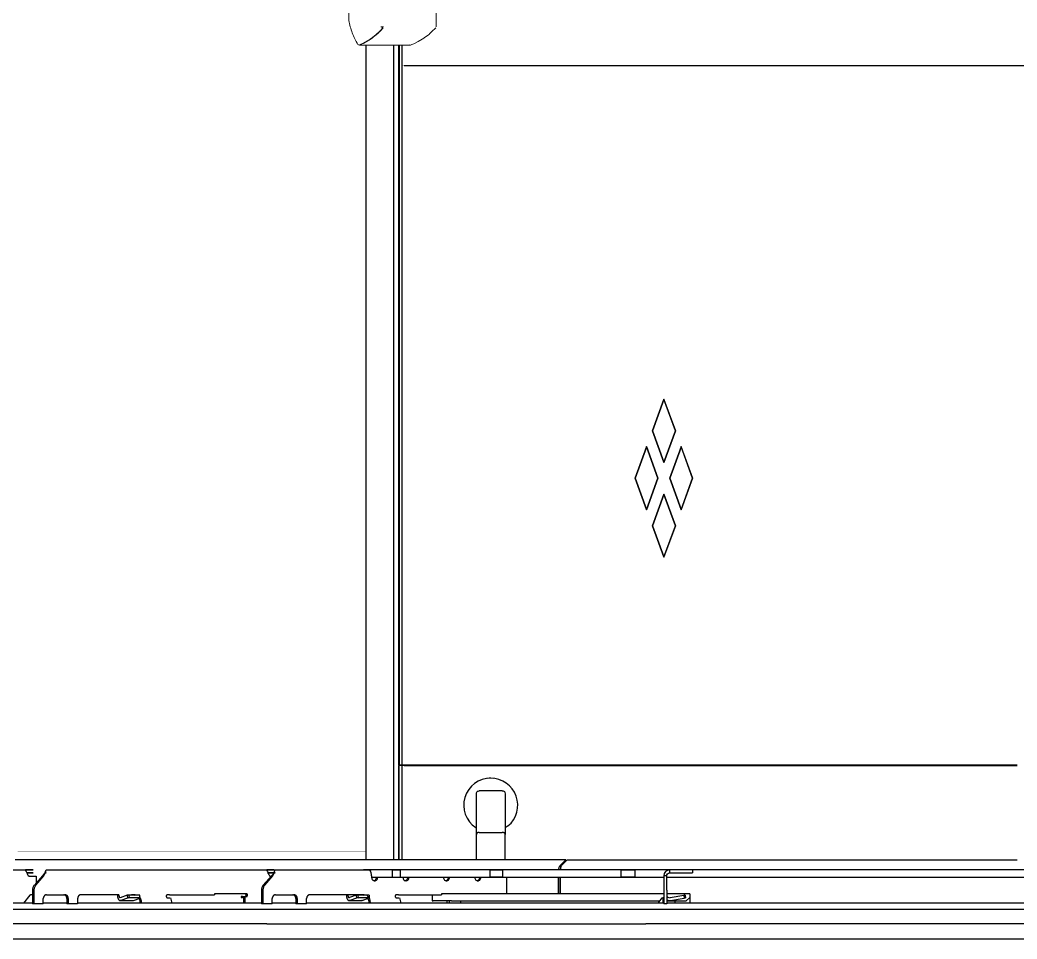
# Model space of a CAD drawing. Header units: millimetres. Extents: x -187347 to 135007, y -6415 to 292048.
# Drawn here: x -43192 to -41808, y 8772 to 10049 of the extents above; entities that cross this region are included whole.
import ezdxf

# ---------------------------------------------------------------- set-up
doc = ezdxf.new("R2010")
doc.units = ezdxf.units.MM
doc.header["$LTSCALE"] = 100
doc.layers.get('0').update_dxf_attribs({"lineweight": 18})
doc.layers.add('A-ANNO-DIMS', color=211, linetype='Continuous', lineweight=5)
doc.layers.add('Layout Cabinplant', color=30, linetype='Continuous')

# ---------------------------------------------------------------- blocks, each defined once
blk = doc.blocks.new('CP_Giblet area_New')
at = {"color": 0, "linetype": 'Continuous'}
for p, q in [((149.1, -119.9), (1146.4, -119.9)), ((1146.4, -119.9), (1586.5, -119.9)), ((1586.5, -119.9), (3444.7, -119.9)), ((149.1, -140.9), (1146.4, -140.9)), ((1672.3, -140.9), (1146.4, -140.9)), ((1672.3, -140.9), (2337.4, -140.9)), ((149.1, -160.9), (1146.4, -160.9)), ((1146.4, -160.9), (1672.3, -160.9)), ((1672.3, -160.9), (2337.4, -160.9)), ((349.1, -169.9), (1117.4, -169.9)), ((1085.4, -177.9), (1085.4, -169.9)), ((1090.4, -172.9), (1085.4, -177.9)), ((1085.4, -182.9), (1085.4, -177.9)), ((1095.4, -172.9), (1090.4, -172.9)), ((1093.1, -176.9), (1091.2, -177.2)), ((1091.2, -177.2), (1093.1, -176.9)), ((1091.9, -181.1), (1091.2, -177.2)), ((1091.2, -177.2), (1091.9, -181.1)), ((1112, -173.5), (1093.1, -176.9)), ((1093.8, -180.8), (1093.1, -176.9)), ((1112.7, -177.5), (1093.8, -180.8)), ((1117.4, -172.9), (1095.4, -172.9)), ((1105.4, -169.9), (1105.4, -172.9)), ((1115.2, -173.6), (1117.4, -174.6)), ((1115.2, -173.6), (1117.4, -174.6)), ((1117.4, -168.9), (1121.4, -168.9)), ((1117.4, -187.9), (1117.4, -168.9)), ((1121, -177.4), (1122.6, -177.4)), ((1121.4, -187.9), (1121.4, -168.9)), ((1121.4, -169.9), (1146.4, -169.9)), ((1121.4, -176.8), (1122.6, -175.1)), ((1122.6, -177.4), (1122.6, -169.9)), ((1123.8, -177.4), (1122.6, -177.4)), ((1129.1, -169.9), (1123.8, -177.4)), ((1146.4, -172.9), (1127, -172.9)), ((1146.4, -169.9), (1542.4, -169.9)), ((1416, -172.9), (1146.4, -172.9)), ((1403.2, -169.9), (1403.2, -172.9)), ((1416, -172.9), (1441.5, -172.9)), ((1419.2, -172.9), (1419.2, -169.9)), ((1421.9, -169.9), (1421.9, -172.9)), ((1442.9, -172.9), (1441.5, -172.9)), ((1442.9, -181.4), (1442.9, -172.9)), ((1488.4, -177.4), (1486.5, -169.9)), ((1492.6, -177.4), (1489.3, -177.4)), ((1528.7, -169.9), (1528.7, -171.4)), ((1539.9, -173.5), (1530.2, -177.2)), ((1530.5, -181), (1530.2, -177.2)), ((1530.7, -171.4), (1530.7, -169.9)), ((1530.8, -172.6), (1530.7, -171.4)), ((1532, -176.3), (1530.8, -172.6)), ((1531.2, -177.2), (1545.2, -177.2)), ((1539.9, -173.5), (1540.6, -173.4)), ((1558.1, -173.4), (1540.6, -173.4)), ((1542.4, -169.9), (1617.2, -169.9)), ((1548, -177.5), (1545.2, -177.2)), ((1545.2, -177.2), (1545.6, -181.1)), ((1547.9, -176.9), (1557.4, -173.5)), ((1548.3, -180.8), (1547.9, -176.9)), ((1548.3, -180.8), (1557.7, -177.5)), ((1557.4, -173.5), (1558.1, -173.4)), ((1617.2, -168.9), (1617.2, -176.4)), ((1617.2, -168.9), (1630.2, -168.9)), ((1630.2, -176.4), (1630.2, -168.9)), ((1630.2, -168.9), (1632.2, -168.9)), ((1632.2, -176.4), (1630.2, -176.4)), ((1632.2, -176.4), (1632.2, -168.9)), ((1632.2, -169.9), (1664.9, -169.9)), ((1664.9, -168.9), (1677.8, -168.9)), ((1664.9, -168.9), (1664.9, -176.4)), ((1677.8, -187.9), (1677.8, -168.9)), ((1677.8, -168.9), (1679.8, -168.9)), ((1679.8, -187.9), (1679.8, -168.9)), ((1679.8, -169.9), (1935, -169.9)), ((1706.1, -178.9), (1700.9, -178.9)), ((1702.6, -169.9), (1702.6, -177.9)), ((1702.6, -177.9), (1706.1, -177.9)), ((1704.6, -177.9), (1704.6, -169.9)), ((1708.1, -177.9), (1706.1, -177.9)), ((1706.1, -177.9), (1706.1, -178.9)), ((1706.1, -178.9), (1708.1, -178.9)), ((1708.1, -178.9), (1708.1, -177.9)), ((1806.3, -177.4), (1804.3, -169.9)), ((1810.4, -177.4), (1807.1, -177.4)), ((1846.5, -169.9), (1846.5, -171.4)), ((1846.5, -171.4), (1848.5, -171.4)), ((1857.7, -173.5), (1848.2, -176.9)), ((1848.2, -176.9), (1848.6, -180.8)), ((1848.5, -171.4), (1848.5, -169.9)), ((1848.6, -172.6), (1848.5, -171.4)), ((1849.8, -176.3), (1848.6, -172.6)), ((1849.3, -181.1), (1849, -177.2)), ((1849, -177.2), (1863, -177.2)), ((1858.4, -173.4), (1857.7, -173.5)), ((1875.9, -173.4), (1858.4, -173.4)), ((1859.2, -173.6), (1858.4, -173.4)), ((1863, -177.2), (1865.8, -177.4)), ((1863, -177.2), (1863.4, -181.1)), ((1865.7, -176.9), (1875.2, -173.5)), ((1866.1, -180.8), (1865.7, -176.9)), ((1866.1, -180.8), (1875.9, -177.4)), ((1875.2, -173.5), (1875.9, -173.4)), ((1935, -168.9), (1948, -168.9)), ((1935, -176.4), (1935, -168.9)), ((1948, -176.4), (1948, -168.9)), ((1948, -168.9), (1950, -168.9)), ((1950, -176.4), (1950, -168.9)), ((1950, -169.9), (1982.7, -169.9)), ((1982.7, -168.9), (1982.7, -176.4)), ((1982.7, -168.9), (1995.7, -168.9)), ((1995.7, -168.9), (1997.7, -168.9)), ((1995.7, -187.9), (1995.7, -168.9)), ((1997.7, -187.9), (1997.7, -168.9)), ((1997.7, -169.9), (2269.8, -169.9)), ((2001.4, -180.8), (2010.3, -169.9)), ((1085.4, -182.9), (1095.4, -182.9)), ((1093.8, -180.8), (1091.9, -181.1)), ((1091.9, -181.1), (1093.8, -180.8)), ((1095.4, -182.9), (1117.4, -182.9)), ((1117.4, -187.9), (1117.4, -195)), ((1121.4, -182.9), (1146.4, -182.9)), ((1121.4, -195), (1121.4, -187.9)), ((1146.4, -182.9), (1416, -182.9)), ((1264.6, -182.9), (1264.6, -205.9)), ((1265.2, -182.9), (1265.2, -205.9)), ((1267.8, -205.9), (1267.8, -182.9)), ((1339.7, -205.9), (1339.7, -182.9)), ((1416, -182.9), (1428.5, -182.9)), ((1428.5, -182.9), (1429.8, -182.9)), ((1429.8, -182.9), (1429.8, -181.4)), ((1489.7, -181.4), (1429.8, -181.4)), ((1489.7, -181.4), (1492.6, -181.4)), ((1531.2, -181.1), (1545.6, -181.1)), ((1536.4, -181.1), (1537.4, -181.4)), ((1537.4, -181.4), (1542.6, -181.4)), ((1539.4, -181.4), (1538.4, -181.1)), ((1542.6, -181.4), (1560.1, -181.4)), ((1562.1, -181.4), (1560.1, -181.4)), ((1560.1, -181.4), (1612.9, -181.4)), ((1562.1, -181.4), (1612.9, -181.4)), ((1660.5, -181.4), (1634.5, -181.4)), ((1700.9, -182.9), (1745, -182.9)), ((1807.6, -181.4), (1745, -181.4)), ((1745, -182.9), (1745, -181.4)), ((1807.6, -181.4), (1810.4, -181.4)), ((1849.3, -180.6), (1848.6, -180.8)), ((1849.3, -181.1), (1863.4, -181.1)), ((1854.2, -181.1), (1855.2, -181.4)), ((1855.2, -181.4), (1860.4, -181.4)), ((1857.2, -181.4), (1856.2, -181.1)), ((1877.9, -181.4), (1930.7, -181.4)), ((1879.9, -181.4), (1877.9, -181.4)), ((1879.9, -181.4), (1930.7, -181.4)), ((1978.3, -181.4), (1952.4, -181.4)), ((1997.7, -181.4), (2000.2, -181.4)), ((1117.4, -205.9), (349.1, -205.9)), ((1117.4, -195), (1117.4, -207.9)), ((1121.4, -207.9), (1121.4, -195)), ((1146.4, -205.9), (1121.4, -205.9)), ((1161.1, -205.9), (1146.4, -205.9)), ((1161.1, -205.9), (1176.2, -205.9)), ((1181.1, -205.9), (1161.1, -205.9)), ((1161.1, -205.9), (1161.1, -215.9)), ((1176.2, -205.9), (1181.1, -205.9)), ((1181.1, -215.9), (1181.1, -205.9)), ((1345, -205.9), (1181.1, -205.9)), ((1345, -205.9), (1345, -215.9)), ((1360, -205.9), (1345, -205.9)), ((1345, -205.9), (1345.6, -205.9)), ((1345.6, -205.9), (1360, -205.9)), ((1362.7, -205.9), (1360, -205.9)), ((1360, -205.9), (1362.7, -205.9)), ((1487, -205.9), (1362.7, -205.9)), ((1362.7, -215.9), (1362.7, -205.9)), ((1375.4, -204.6), (1375.2, -205.9)), ((1375.8, -203.4), (1375.4, -204.6)), ((1376.2, -202.8), (1375.8, -203.4)), ((1376.9, -202), (1376.2, -202.8)), ((1378, -201.3), (1376.9, -202)), ((1377.2, -205.9), (1377.3, -204.6)), ((1377.3, -204.6), (1377.7, -203.4)), ((1377.7, -203.4), (1378.1, -202.8)), ((1378.7, -201), (1378, -201.3)), ((1378.1, -202.8), (1378.8, -202)), ((1379.5, -200.9), (1378.7, -201)), ((1378.8, -202), (1380.3, -201)), ((1380.3, -201), (1379.5, -200.9)), ((1380.3, -201), (1381, -201.3)), ((1381, -201.3), (1380.3, -201)), ((1382.2, -202), (1381, -201.3)), ((1382.8, -202.8), (1382.2, -202)), ((1383.2, -203.4), (1382.8, -202.8)), ((1383.6, -204.6), (1383.2, -203.4)), ((1383.8, -205.9), (1383.6, -204.6)), ((1418.8, -204.6), (1418.6, -205.9)), ((1419.2, -203.4), (1418.8, -204.6)), ((1419.6, -202.8), (1419.2, -203.4)), ((1420.3, -202), (1419.6, -202.8)), ((1421.5, -201.3), (1420.3, -202)), ((1420.6, -205.9), (1420.8, -204.6)), ((1420.8, -204.6), (1421.2, -203.4)), ((1421.2, -203.4), (1421.6, -202.8)), ((1422.2, -201), (1421.5, -201.3)), ((1421.6, -202.8), (1422.3, -202)), ((1423, -200.9), (1422.2, -201)), ((1422.3, -202), (1423.8, -201)), ((1423.8, -201), (1423, -200.9)), ((1423.8, -201), (1424.5, -201.3)), ((1424.5, -201.3), (1423.8, -201)), ((1425.6, -202), (1424.5, -201.3)), ((1426.3, -202.8), (1425.6, -202)), ((1426.7, -203.4), (1426.3, -202.8)), ((1427.1, -204.6), (1426.7, -203.4)), ((1427.3, -205.9), (1427.1, -204.6)), ((1475.1, -204.6), (1474.9, -205.9)), ((1475.5, -203.4), (1475.1, -204.6)), ((1475.9, -202.8), (1475.5, -203.4)), ((1476.6, -202), (1475.9, -202.8)), ((1477.8, -201.3), (1476.6, -202)), ((1476.9, -205.9), (1477.1, -204.6)), ((1477.1, -204.6), (1477.5, -203.4)), ((1477.5, -203.4), (1477.9, -202.8)), ((1478.5, -201), (1477.8, -201.3)), ((1477.9, -202.8), (1478.6, -202)), ((1479.7, -201.3), (1478.5, -201)), ((1478.6, -202), (1479.7, -201.3)), ((1480.4, -201), (1479.7, -201.3)), ((1479.7, -201.3), (1480.4, -201)), ((1481.9, -202), (1480.4, -201)), ((1482.6, -202.8), (1481.9, -202)), ((1483, -203.4), (1482.6, -202.8)), ((1483.4, -204.6), (1483, -203.4)), ((1483.6, -205.9), (1483.4, -204.6)), ((1498.3, -205.9), (1487, -205.9)), ((1487, -205.9), (1487, -215.9)), ((1493.3, -205.9), (1487, -205.9)), ((1498.3, -205.9), (1493.3, -205.9)), ((1505.8, -205.9), (1498.3, -205.9)), ((1498.3, -215.9), (1498.3, -205.9)), ((1518.4, -205.9), (1505.8, -205.9)), ((1518.6, -204.6), (1518.4, -205.9)), ((1520.4, -205.9), (1518.4, -205.9)), ((1519, -203.4), (1518.6, -204.6)), ((1519.4, -202.8), (1519, -203.4)), ((1520.1, -202), (1519.4, -202.8)), ((1521.2, -201.3), (1520.1, -202)), ((1520.4, -205.9), (1520.6, -204.6)), ((1527.1, -205.9), (1520.4, -205.9)), ((1520.6, -204.6), (1521, -203.4)), ((1521, -203.4), (1521.4, -202.8)), ((1521.9, -201), (1521.2, -201.3)), ((1521.4, -202.8), (1522.1, -202)), ((1522.8, -200.9), (1521.9, -201)), ((1522.1, -202), (1522.8, -200.9)), ((1522.8, -200.9), (1524.3, -201.3)), ((1523.6, -201), (1522.8, -200.9)), ((1524.3, -201.3), (1523.6, -201)), ((1525.4, -202), (1524.3, -201.3)), ((1526.1, -202.8), (1525.4, -202)), ((1526.5, -203.4), (1526.1, -202.8)), ((1526.9, -204.6), (1526.5, -203.4)), ((1527.1, -205.9), (1526.9, -204.6)), ((1527.1, -207.9), (1527.1, -205.9)), ((1675.3, -195), (1664.1, -207.9)), ((1666.1, -207.9), (1677.3, -195)), ((1993.1, -195), (1981.9, -207.9)), ((1983.9, -207.9), (1995.1, -195)), ((1992.4, -207.1), (1992.4, -198.2)), ((2000.8, -207.1), (1992.4, -207.1)), ((341.1, -215.9), (1081.4, -215.9)), ((1084.3, -211.9), (1081.4, -211.9)), ((1081.4, -215.9), (1081.4, -211.9)), ((1081.4, -215.9), (1084.3, -215.9)), ((1113.4, -211.9), (1084.3, -211.9)), ((1084.3, -215.9), (1113.4, -215.9)), ((1115, -211.5), (1113.4, -211.9)), ((1113.4, -215.9), (1113.4, -211.9)), ((1113.4, -215.9), (1116.5, -215.4)), ((1113.4, -215.9), (1146.4, -215.9)), ((1116.2, -210.7), (1115, -211.5)), ((1117, -209.4), (1116.2, -210.7)), ((1116.5, -215.4), (1119.1, -213.6)), ((1117.4, -207.9), (1117, -209.4)), ((1117.4, -207.9), (1121.4, -207.9)), ((1119.1, -213.6), (1120.9, -211)), ((1120.9, -211), (1121.4, -207.9)), ((1146.4, -215.9), (1161.1, -215.9)), ((1176.2, -215.9), (1161.1, -215.9)), ((1161.1, -215.9), (1181.1, -215.9)), ((1181.1, -215.9), (1176.2, -215.9)), ((1181.1, -215.9), (1345, -215.9)), ((1263.9, -220.8), (1263.4, -222)), ((1264.3, -219.4), (1263.9, -220.8)), ((1264.1, -219.4), (1265.4, -222)), ((1264.4, -218.6), (1264.3, -219.4)), ((1264.5, -217.7), (1264.4, -218.6)), ((1264.6, -215.9), (1264.5, -217.7)), ((1265.2, -215.9), (1264.9, -217.9)), ((1265.4, -222), (1266.4, -220.8)), ((1266.4, -220.8), (1266.8, -220.1)), ((1266.8, -220.1), (1267.2, -219.4)), ((1267.2, -219.4), (1267.7, -217.7)), ((1267.7, -217.7), (1267.8, -215.9)), ((1345, -215.9), (1345.6, -215.9)), ((1345, -215.9), (1360, -215.9)), ((1360, -215.9), (1345.6, -215.9)), ((1360, -215.9), (1362.7, -215.9)), ((1362.7, -215.9), (1360, -215.9)), ((1362.7, -215.9), (1487, -215.9)), ((1487, -215.9), (1493.3, -215.9)), ((1498.3, -215.9), (1487, -215.9)), ((1493.3, -215.9), (1498.3, -215.9)), ((1498.3, -215.9), (1505.8, -215.9)), ((1505.8, -215.9), (1531.1, -215.9)), ((1531.1, -215.9), (1527.8, -215.9)), ((1527.8, -215.9), (1531.1, -215.9)), ((1660.9, -215.9), (1531.1, -215.9)), ((1531.1, -215.9), (1538.3, -215.9)), ((1660.9, -211.9), (1662, -211.6)), ((1661.2, -215.4), (1660.9, -215.9)), ((1661.7, -213.6), (1661.2, -215.4)), ((1662.6, -211), (1661.7, -213.6)), ((1662.2, -212.5), (1661.7, -213.6)), ((1662, -211.6), (1663.1, -210.7)), ((1662, -215.9), (1670.6, -215.9)), ((1677.6, -215.9), (1662, -215.9)), ((1662.6, -211.9), (1662.2, -212.5)), ((1670.5, -211.9), (1662.5, -211.9)), ((1662.5, -211.9), (1671.3, -211.9)), ((1664.1, -207.9), (1662.6, -211)), ((1663.1, -210.7), (1662.6, -211.9)), ((1664.5, -209.4), (1663.1, -210.7)), ((1663.1, -210.7), (1664.5, -209.4)), ((1664.1, -207.9), (1666.1, -207.9)), ((1664.5, -209.4), (1666.1, -207.9)), ((1669.7, -209.5), (1668.6, -207.9)), ((1670.5, -211.1), (1669.7, -209.5)), ((1671.7, -213.6), (1670.5, -211.1)), ((1671.3, -211.9), (1670.5, -211.9)), ((1670.6, -215.9), (1672.6, -215.9)), ((1672.6, -215.3), (1671.7, -213.6)), ((1672.6, -215.9), (1672.6, -215.3)), ((1978.7, -215.9), (1672.6, -215.9)), ((1978.7, -211.9), (1979.8, -211.6)), ((1979, -215.4), (1978.7, -215.9)), ((1979.5, -213.6), (1979, -215.4)), ((1980.4, -211), (1979.5, -213.6)), ((1979.5, -213.6), (1980, -212.6)), ((1979.8, -211.6), (1980.9, -210.7)), ((1980, -212.6), (1980.4, -211.9)), ((1981.9, -207.9), (1980.4, -211)), ((1980.4, -211.9), (1980.9, -210.7)), ((1980.9, -210.7), (1982.3, -209.5)), ((1980.9, -210.7), (1982.3, -209.5)), ((1981.9, -207.9), (1983.9, -207.9)), ((1982.3, -209.5), (1983.9, -207.9)), ((2005.7, -211.9), (1996.8, -211.9)), ((1996.8, -211.9), (2005.7, -211.9)), ((2007.4, -215.9), (1996.8, -215.9)), ((1996.8, -215.9), (2005.5, -215.9)), ((2004.5, -209.5), (2003.5, -207.9)), ((2005.3, -211.1), (2004.5, -209.5)), ((2006.5, -213.6), (2005.3, -211.1)), ((2005.5, -215.9), (2007.4, -215.9)), ((2007.4, -215.3), (2006.5, -213.6)), ((2007.4, -215.9), (2007.4, -215.3)), ((2313.6, -215.9), (2007.4, -215.9)), ((1255.7, -229.9), (631.1, -229.9)), ((1263.4, -222), (1255.7, -229.9)), ((1257.4, -229.9), (1256.8, -228.8)), ((1257.4, -229.9), (1265.4, -222)), ((1257.4, -229.9), (2021.7, -229.9)), ((1341.6, -229.9), (1341.6, -265.3)), ((1381.6, -229.9), (1381.6, -265.3)), ((1484.6, -229.9), (1484.6, -361)), ((1488.6, -229.9), (1488.6, -361)), ((1489.8, -361), (1489.8, -229.9)), ((1496.7, -1361.6), (1496.7, -229.9)), ((1496.7, -1361.6), (1496.7, -229.9)), ((1534.7, -229.9), (1534.7, -1361.6)), ((1337.6, -277.1), (1341.6, -274.5)), ((1341.6, -321.9), (1341.6, -265.3)), ((1377.6, -268.2), (1345.6, -268.2)), ((1381.6, -265.3), (1381.6, -321.9)), ((1381.6, -274.3), (1382.4, -274.7)), ((1341.9, -323.5), (1341.6, -321.9)), ((1342.2, -324.1), (1341.9, -323.5)), ((1342.7, -324.8), (1342.2, -324.1)), ((1343.4, -325.3), (1342.7, -324.8)), ((1344.4, -325.8), (1343.4, -325.3)), ((1345.6, -325.9), (1344.4, -325.8)), ((1345.6, -325.9), (1377.6, -325.9)), ((1379.1, -325.6), (1377.6, -325.9)), ((1379.8, -325.3), (1379.1, -325.6)), ((1380.4, -324.8), (1379.8, -325.3)), ((1380.9, -324.1), (1380.4, -324.8)), ((1381.4, -323.1), (1380.9, -324.1)), ((1381.6, -321.9), (1381.4, -323.1)), ((1357.2, -343.2), (1361.6, -343.4)), ((1481.9, -361), (631.1, -361)), ((1481.9, -362), (631.1, -362)), ((1294.1, -362), (1294.1, -361)), ((1298.1, -361), (1298.1, -362)), ((1380.7, -362), (1380.7, -361)), ((1384.7, -361), (1384.7, -362)), ((1400.7, -362), (1400.7, -361)), ((1481.9, -361), (1484.6, -361)), ((1484.6, -362), (1481.9, -362)), ((1484.6, -361), (1488.6, -361)), ((1488.6, -362), (1484.6, -362)), ((1484.6, -362), (1484.6, -1361.6)), ((1489.8, -361), (1488.6, -361)), ((1488.6, -362), (1489.8, -362)), ((1488.6, -1361.6), (1488.6, -362)), ((1489.8, -1361.6), (1489.8, -362)), ((1121.3, -650.2), (1105.3, -694.1)), ((1137.1, -694.1), (1121.3, -650.2)), ((1105.3, -694.1), (1121.3, -650.8)), ((1137.1, -694.1), (1121.3, -650.8)), ((1121.3, -650.8), (1137.1, -694.1)), ((1105.3, -694.1), (1121.3, -738)), ((1121.3, -738), (1105.3, -694.1)), ((1121.3, -737.5), (1105.3, -694.1)), ((1121.3, -738), (1137.1, -694.1)), ((1121.3, -737.5), (1137.1, -694.1)), ((1137.1, -694.1), (1121.3, -737.5)), ((1097.3, -716.1), (1081.5, -760)), ((1081.5, -760), (1097.3, -716.7)), ((1113.1, -760), (1097.3, -716.1)), ((1113.1, -760), (1097.3, -716.7)), ((1097.3, -716.7), (1113.1, -760)), ((1145.3, -716.1), (1129.5, -760)), ((1129.5, -760), (1145.3, -716.1)), ((1129.5, -760), (1145.3, -716.7)), ((1161, -760), (1145.3, -716.1)), ((1161, -760), (1145.3, -716.7)), ((1145.3, -716.7), (1161, -760)), ((1081.5, -760), (1097.3, -803.9)), ((1097.3, -803.3), (1081.5, -760)), ((1097.3, -803.9), (1113.1, -760)), ((1097.3, -803.3), (1113.1, -760)), ((1113.1, -760), (1097.3, -803.3)), ((1145.3, -803.9), (1129.5, -760)), ((1129.5, -760), (1145.3, -803.9)), ((1145.3, -803.3), (1129.5, -760)), ((1161, -760), (1145.3, -803.3)), ((1145.3, -803.3), (1161, -760)), ((1145.3, -803.9), (1161, -760)), ((1121.3, -782), (1105.3, -825.9)), ((1105.3, -825.9), (1121.3, -782)), ((1105.3, -825.9), (1121.3, -782.5)), ((1137.3, -825.9), (1121.3, -782)), ((1137.3, -825.9), (1121.3, -782.5)), ((1121.3, -782.5), (1137.3, -825.9)), ((1121.3, -869.2), (1105.3, -825.9)), ((1105.3, -825.9), (1121.3, -869.8)), ((1137.3, -825.9), (1121.3, -869.2)), ((1121.3, -869.2), (1137.3, -825.9)), ((1121.3, -869.8), (1137.3, -825.9)), ((1481.9, -1333.4), (542.7, -1333.4))]:
    blk.add_line(p, q, dxfattribs=at)
at = {"color": 0, "linetype": 'Continuous', "const_width": 0.5}
for points in [[(2018.1, -241.1), (1534.7, -241.1)], [(542.7, -1333.4), (1484.6, -1333.4)]]:
    blk.add_lwpolyline(points, dxfattribs=at)
at = {"color": 0, "linetype": 'Continuous'}
for centre, radius, start, end in [((1113.4, -181.4), 8, 77.499, 100.0012), ((1113.4, -181.4), 4, 359.5847, 100.02), ((1361.6, -305.9), 37.5, 270, 56.3243), ((1361.6, -305.9), 37.5, 129.6575, 270), ((1361.6, -305.9), 37.5, 270.0002, 276.6669)]:
    blk.add_arc(centre, radius, start, end, dxfattribs=at)
for points in [[(1492.6, -181.4), (1493.1, -181.3), (1493.5, -181.2), (1493.6, -181.1), (1493.7, -181), (1493.9, -180.8), (1494, -180.6), (1494.1, -180.3), (1494.2, -180.1), (1494.3, -179.9), (1494.3, -179.6), (1494.3, -179.3), (1494.3, -179.1), (1494.2, -178.8), (1494.2, -178.6), (1494.1, -178.4), (1493.9, -178.2), (1493.8, -178), (1493.6, -177.8), (1493.1, -177.5), (1492.6, -177.4)], [(1528.7, -171.4), (1528.9, -173.2), (1529.3, -175), (1529.6, -175.8), (1530, -176.6), (1530.4, -177.4), (1530.9, -178.1), (1532, -179.3), (1533.3, -180.3)], [(1530.2, -177.2), (1530.7, -177.2), (1531.2, -177.2)], [(1545.2, -177.2), (1545.7, -177.2), (1546.2, -177.2), (1546.4, -177.1), (1546.6, -177.2), (1546.9, -177.2), (1547.3, -177.3), (1547.7, -177.2), (1547.9, -176.9)], [(1560.1, -181.4), (1560, -180.6), (1559.9, -179.7), (1559.8, -179.5), (1559.7, -179.2), (1559.6, -178.9), (1559.4, -178.6), (1559.3, -178.3), (1559.1, -178), (1558.9, -177.8), (1558.7, -177.7), (1558.2, -177.5), (1557.7, -177.5)], [(1562.1, -181.4), (1562, -179.9), (1561.8, -178.3), (1561.6, -177.6), (1561.4, -177), (1561.2, -176.3), (1560.9, -175.7), (1560.6, -175.2), (1560.3, -174.8), (1560, -174.4), (1559.6, -174), (1558.9, -173.6), (1558.1, -173.4)], [(1612.9, -181.4), (1613.7, -181.3), (1614.5, -181.1), (1614.8, -180.9), (1615.1, -180.8), (1615.4, -180.5), (1615.7, -180.2), (1616.1, -179.7), (1616.5, -179.2), (1616.7, -178.8), (1616.9, -178.3), (1617.1, -177.4), (1617.2, -176.4)], [(1630.2, -176.4), (1630.3, -177.4), (1630.5, -178.3), (1630.7, -178.8), (1630.9, -179.2), (1631.2, -179.6), (1631.5, -180), (1631.7, -180.2), (1631.9, -180.4), (1632.3, -180.7), (1632.6, -180.9), (1633.6, -181.3), (1634.5, -181.4)], [(1632.2, -176.4), (1632.3, -177.4), (1632.5, -178.3), (1632.7, -178.8), (1632.9, -179.2), (1633.2, -179.6), (1633.5, -180), (1633.7, -180.2), (1633.9, -180.4), (1634.3, -180.7), (1634.6, -180.9), (1635.6, -181.3), (1636.5, -181.4)], [(1660.5, -181.4), (1661.4, -181.3), (1662.2, -181.1), (1662.5, -180.9), (1662.7, -180.8), (1663, -180.5), (1663.3, -180.2), (1663.7, -179.7), (1664.1, -179.2), (1664.3, -178.8), (1664.5, -178.3), (1664.8, -177.4), (1664.9, -176.4)], [(1700.9, -178.9), (1700.4, -179), (1700, -179.2), (1699.9, -179.3), (1699.7, -179.4), (1699.6, -179.6), (1699.5, -179.8), (1699.3, -180), (1699.2, -180.3), (1699.2, -180.5), (1699.2, -180.8), (1699.1, -181), (1699.2, -181.3), (1699.2, -181.5), (1699.3, -181.8), (1699.4, -182), (1699.5, -182.2), (1699.7, -182.4), (1699.9, -182.5), (1700.3, -182.8), (1700.9, -182.9)], [(1702.9, -178.9), (1702.4, -179), (1702, -179.2), (1701.9, -179.3), (1701.7, -179.4), (1701.6, -179.6), (1701.5, -179.8), (1701.3, -180), (1701.2, -180.3), (1701.2, -180.5), (1701.2, -180.8), (1701.1, -181), (1701.2, -181.3), (1701.2, -181.5), (1701.3, -181.8), (1701.4, -182), (1701.5, -182.2), (1701.7, -182.4), (1701.9, -182.5), (1702.3, -182.8), (1702.9, -182.9)], [(1810.4, -181.4), (1810.9, -181.3), (1811.3, -181.2), (1811.4, -181.1), (1811.5, -181), (1811.7, -180.8), (1811.8, -180.6), (1811.9, -180.3), (1812, -180.1), (1812.1, -179.9), (1812.1, -179.6), (1812.1, -179.3), (1812.1, -179.1), (1812.1, -178.8), (1812, -178.6), (1811.9, -178.4), (1811.7, -178.2), (1811.6, -178), (1811.4, -177.8), (1811, -177.5), (1810.4, -177.4)], [(1846.5, -171.4), (1846.6, -172.9), (1846.9, -174.4), (1847.4, -175.7), (1848.2, -176.9)], [(1848.2, -176.9), (1848.6, -177), (1849, -177.2)], [(1863, -177.2), (1863.5, -177.2), (1864, -177.2), (1864.2, -177.1), (1864.4, -177.1), (1864.7, -177.1), (1865.1, -177), (1865.4, -176.9), (1865.7, -176.9)], [(1879.9, -181.4), (1879.8, -179.9), (1879.6, -178.3), (1879.4, -177.6), (1879.2, -177), (1879, -176.3), (1878.7, -175.7), (1878.4, -175.2), (1878.1, -174.8), (1877.8, -174.4), (1877.4, -174), (1876.7, -173.6), (1875.9, -173.4)], [(1877.9, -181.4), (1877.8, -180.7), (1877.7, -179.9), (1877.7, -179.6), (1877.6, -179.4), (1877.5, -179.1), (1877.4, -178.8), (1877.2, -178.5), (1877.1, -178.2), (1876.9, -178), (1876.8, -177.9), (1876.4, -177.5), (1875.9, -177.4)], [(1930.7, -181.4), (1931.6, -181.3), (1932.4, -181.1), (1932.6, -180.9), (1932.9, -180.8), (1933.2, -180.5), (1933.5, -180.2), (1933.9, -179.7), (1934.3, -179.2), (1934.5, -178.8), (1934.7, -178.3), (1934.9, -177.4), (1935, -176.4)], [(1948, -176.4), (1948.1, -177.4), (1948.3, -178.3), (1948.5, -178.8), (1948.7, -179.2), (1949, -179.6), (1949.3, -180), (1949.5, -180.2), (1949.7, -180.4), (1950.1, -180.7), (1950.5, -180.9), (1951.4, -181.3), (1952.4, -181.4)], [(1950, -176.4), (1950.1, -177.4), (1950.3, -178.3), (1950.5, -178.8), (1950.7, -179.2), (1951, -179.6), (1951.3, -180), (1951.5, -180.2), (1951.7, -180.4), (1952.1, -180.7), (1952.5, -180.9), (1953.4, -181.3), (1954.4, -181.4)], [(1978.3, -181.4), (1979.2, -181.3), (1980, -181.1), (1980.3, -180.9), (1980.5, -180.8), (1980.9, -180.5), (1981.2, -180.2), (1981.5, -179.7), (1981.9, -179.2), (1982.1, -178.8), (1982.3, -178.3), (1982.6, -177.4), (1982.7, -176.4)], [(1530.5, -181), (1530.9, -181.1), (1531.2, -181.1)], [(1545.6, -181.1), (1546.1, -181.1), (1546.6, -181.1), (1546.8, -181.1), (1546.9, -181.1), (1547.3, -181), (1547.6, -180.9), (1547.9, -180.9), (1548.3, -180.8)], [(1675.3, -195), (1676.4, -193.5), (1677.2, -191.8), (1677.7, -189.9), (1677.8, -187.9)], [(1677.3, -195), (1678.4, -193.5), (1679.2, -191.8), (1679.7, -189.9), (1679.8, -187.9)], [(1848.6, -180.8), (1849, -181), (1849.3, -181.1)], [(1863.4, -181.1), (1863.9, -181.1), (1864.4, -181.1), (1864.6, -181.1), (1864.8, -181.1), (1865.1, -181), (1865.4, -180.9), (1865.7, -180.9), (1866.1, -180.8)], [(1993.1, -195), (1994.2, -193.5), (1995, -191.8), (1995.5, -189.9), (1995.7, -187.9)], [(1995.1, -195), (1996.2, -193.5), (1997, -191.8), (1997.5, -189.9), (1997.7, -187.9)], [(2000.2, -181.4), (2000.5, -181.3), (2000.8, -181.1), (2001.1, -181), (2001.4, -180.8)], [(1668.6, -207.9), (1667.8, -207.4), (1667, -207.1)], [(2003.5, -207.9), (2002.8, -207.6), (2002.2, -207.3), (2001.5, -207.1), (2000.8, -207.1)], [(1527.1, -207.9), (1527.1, -209.5), (1527.4, -211), (1527.5, -211.7), (1527.7, -212.4), (1528, -213), (1528.2, -213.6), (1528.5, -214.1), (1528.8, -214.6), (1529.2, -215), (1529.5, -215.3), (1530.2, -215.8), (1531.1, -215.9)], [(1341.6, -265.3), (1341.7, -265.9), (1341.9, -266.4), (1342, -266.6), (1342.1, -266.8), (1342.3, -267), (1342.6, -267.2), (1342.8, -267.4), (1343.1, -267.6), (1343.5, -267.7), (1343.8, -267.8), (1344.7, -268.1), (1345.6, -268.2)], [(1377.6, -268.2), (1378.3, -268.1), (1379.1, -267.9), (1379.3, -267.9), (1379.6, -267.8), (1379.9, -267.6), (1380.2, -267.4), (1380.5, -267.3), (1380.7, -267.1), (1380.9, -266.8), (1381.1, -266.6), (1381.4, -266), (1381.6, -265.3)]]:
    blk.add_spline(points, degree=3, dxfattribs=at)
at = {"layer": 'A-ANNO-DIMS', "linetype": 'Continuous'}
for p, q in [((1456.1, -1370.1), (1452, -1373.1)), ((1462.5, -1366.5), (1456.1, -1370.1)), ((1457, -1369.6), (1462.5, -1366.5)), ((1466.7, -1364.2), (1462.5, -1366.5)), ((1467.4, -1363.8), (1466.7, -1364.2)), ((1472.2, -1361.7), (1467.4, -1363.8)), ((1467.4, -1363.8), (1472.2, -1361.7)), ((1472.8, -1361.6), (1472.2, -1361.7)), ((1472.8, -1361.6), (1472.2, -1361.7)), ((1472.2, -1361.7), (1472.8, -1361.6)), ((1472.8, -1361.6), (1543.9, -1361.6)), ((1473.7, -1361.7), (1472.8, -1361.6)), ((1522.8, -1374.3), (1528.1, -1370.1)), ((1528.1, -1370.1), (1528.7, -1369.8)), ((1532.5, -1367.5), (1538, -1364.2)), ((1538, -1364.2), (1538.6, -1363.9)), ((1540.4, -1363), (1543.2, -1361.7)), ((1543.9, -1361.6), (1543.2, -1361.7)), ((1544.5, -1361.7), (1543.9, -1361.6)), ((1543.9, -1361.6), (1544.5, -1361.7)), ((1544.5, -1361.7), (1543.9, -1361.6)), ((1544.5, -1361.7), (1545.3, -1361.8)), ((1545.3, -1361.8), (1546.1, -1362.5)), ((1442.7, -1380.8), (1438.6, -1384.6)), ((1438.6, -1384.6), (1442.7, -1380.8)), ((1446.4, -1377.2), (1442.7, -1380.8)), ((1447.3, -1376.5), (1446.4, -1377.2)), ((1452, -1373.1), (1447.3, -1376.5)), ((1447.3, -1376.5), (1452, -1373.1)), ((1514.2, -1382.1), (1519, -1377.2)), ((1519, -1377.2), (1519.6, -1376.8)), ((1437.4, -1387.1), (1437, -1433.5)), ((1438.6, -1384.6), (1437.7, -1385.5)), ((1510.3, -1386.9), (1511.4, -1386.9)), ((1513.5, -1387.1), (1510.3, -1386.9)), ((1510.3, -1386.9), (1512, -1386.9)), ((1510.8, -1385.5), (1511.7, -1384.6)), ((1512.2, -1384.6), (1511.7, -1384.6)), ((1511.7, -1384.6), (1512, -1386.9)), ((1512, -1386.9), (1512.5, -1386.9)), ((1512.5, -1386.9), (1512.2, -1384.6)), ((1512.5, -1386.9), (1514.1, -1387.1)), ((1514.1, -1387.1), (1513.5, -1387.1)), ((1558.6, -1408.1), (1558.5, -1395.7))]:
    blk.add_line(p, q, dxfattribs=at)
blk.add_arc((1508.5, -1451.2), 96.5, 112.1048, 115.2171, dxfattribs=at)
for points in [[(1543.2, -1361.7), (1534.5, -1366.1), (1526.3, -1371.4), (1518.7, -1377.6), (1511.7, -1384.6)], [(1543.9, -1361.6), (1535.2, -1366), (1527, -1371.3), (1519.2, -1377.5), (1512.2, -1384.6)], [(1558.5, -1395.7), (1556.6, -1387), (1553.8, -1378.5), (1550.3, -1370.3), (1546.1, -1362.5)]]:
    blk.add_spline(points, degree=3, dxfattribs=at)

msp = doc.modelspace()

# ---------------------------------------------------------------- block references
at = {"layer": 'Layout Cabinplant', "rotation": 180}
msp.add_blockref('CP_Giblet area_New', (-41176.6, 8652.2, 0), dxfattribs=at)

doc.saveas('drawing.dxf')
